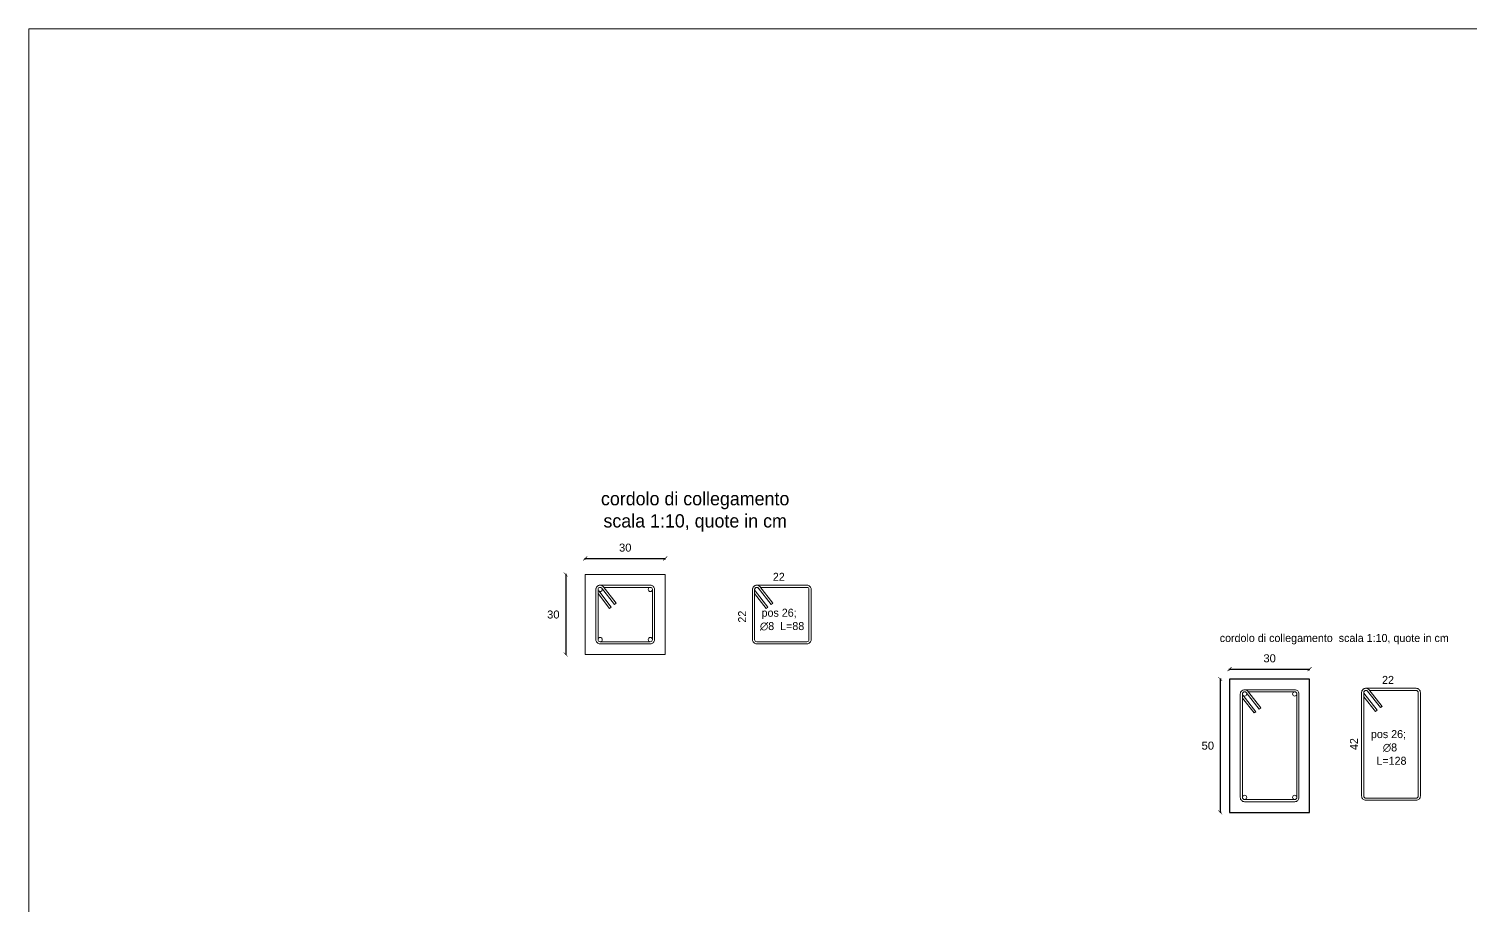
# Model space of a CAD drawing. Header units: millimetres. Extents: x 1415 to 3549, y 2194 to 4677.
# Drawn here: x 1758.91 to 1764.31, y 2341.11 to 2344.39 of the extents above; entities that cross this region are included whole.
import ezdxf

# ---------------------------------------------------------------- set-up
doc = ezdxf.new("R2010")
doc.units = ezdxf.units.MM
doc.layers.get('0').update_dxf_attribs({"plot": 0})
for name, color, linetype, lineweight in [('armature longitudinali', 5, 'Continuous', 9), ('Layer3', 7, 'Continuous', 15), ('Layer4', 7, 'Continuous', 15), ('quote', 252, 'Continuous', 5), ('Setti', 5, 'Continuous', 30), ('staffe', 10, 'Continuous', 9)]:
    doc.layers.add(name, color=color, linetype=linetype, lineweight=lineweight)
doc.layers.add('linee invisibili', color=7, linetype='Continuous', plot=False)
doc.styles.add('per i setti', font='ARIALN.TTF')
doc.styles.get("Standard").update_dxf_attribs({"font": 'arial.ttf'})
doc.dimstyles.new('quote c.a 1 sezione setti', dxfattribs={"dimtxt": 0.03, "dimasz": 0.015, "dimexe": 0.0005, "dimexo": 0.0015, "dimgap": 0.025, "dimtad": 2, "dimtih": 1, "dimtoh": 1, "dimdec": 0, "dimlfac": 100, "dimzin": 0, "dimdsep": 46, "dimtxsty": 'Standard', "dimblk": 'ARCHTICK', "dimcen": 0, "dimclre": 252, "dimadec": 0, "dimazin": 2, "dimtfac": 1, "dimtdec": 0, "dimtofl": 0, "dimtmove": 0, "dimatfit": 3, "dimfxl": 0.0035, "dimfxlon": 1, "dimtolj": 1, "dimtzin": 0, "dimarcsym": 0})
pattern_1 = [(0, (0, 0), (0, 6.985), [5.08, -1.905]), (90, (0, 0), (-6.985, 4e-16), [5.08, -1.905])]

# ---------------------------------------------------------------- blocks, each defined once
blk = doc.blocks.new('_ArchTick')
at = {"color": 0, "linetype": 'ByBlock', "const_width": 0.15}
blk.add_lwpolyline([(-0.5, -0.5), (0.5, 0.5)], dxfattribs=at)
blk = doc.blocks.new('*D263')
at = {"layer": 'Defpoints', "color": 0, "transparency": 16777216}
for p in [(1761.2923, 2342.4054), (1760.9923, 2342.3449), (1761.2923, 2342.3449)]:
    blk.add_point(p, dxfattribs=at)
at = {"layer": 'Layer3', "color": 252, "lineweight": -2, "transparency": 16777216}
for p, q in [((1760.9923, 2342.4019), (1760.9923, 2342.4059)), ((1761.2923, 2342.4019), (1761.2923, 2342.4059))]:
    blk.add_line(p, q, dxfattribs=at)
at = {"layer": 'Layer3', "color": 0, "linetype": 'Continuous', "lineweight": -2, "transparency": 16777216}
blk.add_line((1760.9923, 2342.4054), (1761.2923, 2342.4054), dxfattribs=at)
at = {"layer": 'Layer3', "color": 0, "lineweight": -2, "transparency": 16777216, "xscale": 0.015, "yscale": 0.015, "zscale": 0.015, "rotation": 180}
blk.add_blockref('_ArchTick', (1760.9923, 2342.4054), dxfattribs=at)
at = {"layer": 'Layer3', "color": 0, "lineweight": -2, "transparency": 16777216, "xscale": 0.015, "yscale": 0.015, "zscale": 0.015}
blk.add_blockref('_ArchTick', (1761.2923, 2342.4054), dxfattribs=at)
at = {"layer": 'Layer3', "color": 0, "transparency": 16777216, "insert": (1761.1423, 2342.4457), "char_height": 0.03, "attachment_point": 5}
blk.add_mtext('\\A1;30', dxfattribs=at)
blk = doc.blocks.new('*D264')
at = {"layer": 'Defpoints', "color": 0, "transparency": 16777216}
for p in [(1760.9923, 2342.3449), (1760.9191, 2342.0449), (1760.9923, 2342.0449)]:
    blk.add_point(p, dxfattribs=at)
at = {"layer": 'Layer3', "color": 252, "lineweight": -2, "transparency": 16777216}
for p, q in [((1760.9226, 2342.3449), (1760.9186, 2342.3449)), ((1760.9226, 2342.0449), (1760.9186, 2342.0449))]:
    blk.add_line(p, q, dxfattribs=at)
at = {"layer": 'Layer3', "color": 0, "linetype": 'Continuous', "lineweight": -2, "transparency": 16777216}
blk.add_line((1760.9191, 2342.3449), (1760.9191, 2342.0449), dxfattribs=at)
at = {"layer": 'Layer3', "color": 0, "lineweight": -2, "transparency": 16777216, "xscale": 0.015, "yscale": 0.015, "zscale": 0.015}
for p, rotation in [((1760.9191, 2342.3449), 90), ((1760.9191, 2342.0449), 270)]:
    blk.add_blockref('_ArchTick', p, dxfattribs=dict(at, rotation=rotation))
at = {"layer": 'Layer3', "color": 0, "transparency": 16777216, "insert": (1760.8727, 2342.1949), "char_height": 0.03, "attachment_point": 5}
blk.add_mtext('\\A1;30', dxfattribs=at)
blk = doc.blocks.new('*D1014')
at = {"layer": 'Defpoints', "color": 0, "transparency": 16777216}
for p in [(1763.7081, 2341.9903), (1763.4081, 2341.9531), (1763.7081, 2341.9531)]:
    blk.add_point(p, dxfattribs=at)
at = {"layer": 'quote', "color": 252, "lineweight": -2, "transparency": 16777216}
for p, q in [((1763.4081, 2341.9868), (1763.4081, 2341.9908)), ((1763.7081, 2341.9868), (1763.7081, 2341.9908))]:
    blk.add_line(p, q, dxfattribs=at)
at = {"layer": 'quote', "color": 0, "linetype": 'Continuous', "lineweight": -2, "transparency": 16777216}
blk.add_line((1763.4081, 2341.9903), (1763.7081, 2341.9903), dxfattribs=at)
at = {"layer": 'quote', "color": 0, "lineweight": -2, "transparency": 16777216, "xscale": 0.015, "yscale": 0.015, "zscale": 0.015, "rotation": 180}
blk.add_blockref('_ArchTick', (1763.4081, 2341.9903), dxfattribs=at)
at = {"layer": 'quote', "color": 0, "lineweight": -2, "transparency": 16777216, "xscale": 0.015, "yscale": 0.015, "zscale": 0.015}
blk.add_blockref('_ArchTick', (1763.7081, 2341.9903), dxfattribs=at)
at = {"layer": 'quote', "color": 0, "transparency": 16777216, "insert": (1763.5581, 2342.0306), "char_height": 0.03, "attachment_point": 5}
blk.add_mtext('\\A1;30', dxfattribs=at)
blk = doc.blocks.new('*D1015')
at = {"layer": 'Defpoints', "color": 0, "transparency": 16777216}
for p in [(1763.4081, 2341.9531), (1763.3728, 2341.4531), (1763.4081, 2341.4531)]:
    blk.add_point(p, dxfattribs=at)
at = {"layer": 'quote', "color": 252, "lineweight": -2, "transparency": 16777216}
for p, q in [((1763.3763, 2341.9531), (1763.3723, 2341.9531)), ((1763.3763, 2341.4531), (1763.3723, 2341.4531))]:
    blk.add_line(p, q, dxfattribs=at)
at = {"layer": 'quote', "color": 0, "linetype": 'Continuous', "lineweight": -2, "transparency": 16777216}
blk.add_line((1763.3728, 2341.9531), (1763.3728, 2341.4531), dxfattribs=at)
at = {"layer": 'quote', "color": 0, "lineweight": -2, "transparency": 16777216, "xscale": 0.015, "yscale": 0.015, "zscale": 0.015}
for p, rotation in [((1763.3728, 2341.9531), 90), ((1763.3728, 2341.4531), 270)]:
    blk.add_blockref('_ArchTick', p, dxfattribs=dict(at, rotation=rotation))
at = {"layer": 'quote', "color": 0, "transparency": 16777216, "insert": (1763.3263, 2341.7031), "char_height": 0.03, "attachment_point": 5}
blk.add_mtext('\\A1;50', dxfattribs=at)

msp = doc.modelspace()

# ---------------------------------------------------------------- hatches: boundary and pattern name
at = {"layer": 'Layer4', "transparency": 33554687}
h = msp.add_hatch(dxfattribs=at)
h.set_pattern_fill('ANGLE', color=0)
h.set_pattern_definition(pattern_1)
h.paths.add_polyline_path([(1761.2363, 2342.2969, 0.414214), (1761.2283, 2342.2889, 1), (1761.2443, 2342.2889, 0.414214)])
h = msp.add_hatch(dxfattribs=at)
h.set_pattern_fill('ANGLE', color=0)
h.set_pattern_definition(pattern_1)
h.paths.add_polyline_path([(1763.4709, 2341.9012), (1763.4697, 2341.9028, 0.66693), (1763.4561, 2341.8971, 1), (1763.4721, 2341.8971, 0.135599)])
h = msp.add_hatch(dxfattribs=at)
h.set_pattern_fill('ANGLE', color=0)
h.set_pattern_definition(pattern_1)
h.paths.add_polyline_path([(1763.6521, 2341.9051, 0.414214), (1763.6441, 2341.8971, 1), (1763.6601, 2341.8971, 0.414214)])
h = msp.add_hatch(dxfattribs=at)
h.set_pattern_fill('ANGLE', color=0)
h.set_pattern_definition(pattern_1)
h.paths.add_polyline_path([(1763.4721, 2341.5091, 0.973437), (1763.4561, 2341.5095), (1763.4561, 2341.5091, 0.414214), (1763.4641, 2341.5011, 0.41379)])
h = msp.add_hatch(dxfattribs=at)
h.set_pattern_fill('ANGLE', color=0)
h.set_pattern_definition(pattern_1)
h.paths.add_polyline_path([(1763.6601, 2341.5091, 1), (1763.6441, 2341.5091, 1)])

# ---------------------------------------------------------------- linework, layer by layer
at = {"layer": 'armature longitudinali'}
for centre in [(1761.0483, 2342.2889), (1761.2363, 2342.2889), (1761.0483, 2342.1009), (1761.2363, 2342.1009), (1763.4641, 2341.8971), (1763.6521, 2341.8971), (1763.4641, 2341.5091), (1763.6521, 2341.5091)]:
    msp.add_circle(centre, 0.008, dxfattribs=at)
at = {"layer": 'Layer4'}
msp.add_lwpolyline([(1758.9064, 2344.3913), (1775.6736, 2344.3913), (1775.6736, 2331.2461), (1758.9064, 2331.2461)], close=True, dxfattribs=at)
for points in [[(1760.9923, 2342.3449), (1760.9923, 2342.3449), (1760.9923, 2342.1949)], [(1761.2923, 2342.1949), (1761.2923, 2342.3449), (1760.9923, 2342.3449)], [(1760.9923, 2342.1949), (1760.9923, 2342.0449), (1761.2923, 2342.0449), (1761.2923, 2342.1949)]]:
    msp.add_lwpolyline(points, dxfattribs=at)
at = {"layer": 'Setti'}
msp.add_lwpolyline([(1763.4081, 2341.9531), (1763.4081, 2341.4531), (1763.7081, 2341.4531), (1763.7081, 2341.9531), (1763.7081, 2341.9531), (1763.4081, 2341.9531), (1763.4081, 2341.7031)], dxfattribs=at)
at = {"layer": 'staffe'}
for points in [[(1761.2523, 2342.1949), (1761.2523, 2342.2889, 0.414214), (1761.2363, 2342.3049), (1761.0483, 2342.3049, 0.414214), (1761.0323, 2342.2889), (1761.0323, 2342.1949)], [(1761.0483, 2342.2969, 0.414214), (1761.0403, 2342.2889), (1761.0403, 2342.1949)], [(1761.2443, 2342.1949), (1761.2443, 2342.2889, 0.414214), (1761.2363, 2342.2969), (1761.0622, 2342.2969)], [(1761.8392, 2342.1949), (1761.8392, 2342.2889, 0.414214), (1761.8232, 2342.3049), (1761.6352, 2342.3049, 0.414214), (1761.6192, 2342.2889), (1761.6192, 2342.1949)], [(1761.6409, 2342.2946, 0.666929), (1761.6272, 2342.2889), (1761.6272, 2342.1949)], [(1761.8312, 2342.1949), (1761.8312, 2342.2889, 0.414214), (1761.8232, 2342.2969), (1761.6491, 2342.2969)], [(1761.0323, 2342.1949), (1761.0323, 2342.1009, 0.414214), (1761.0483, 2342.0849), (1761.2363, 2342.0849, 0.414214), (1761.2523, 2342.1009), (1761.2523, 2342.1949)], [(1761.0403, 2342.1949), (1761.0403, 2342.1009, 0.414214), (1761.0483, 2342.0929), (1761.2363, 2342.0929, 0.414214), (1761.2443, 2342.1009), (1761.2443, 2342.1949)], [(1761.6192, 2342.1949), (1761.6192, 2342.1009, 0.414214), (1761.6352, 2342.0849), (1761.8232, 2342.0849, 0.414214), (1761.8392, 2342.1009), (1761.8392, 2342.1949)], [(1761.6272, 2342.1949), (1761.6272, 2342.1009, 0.414214), (1761.6352, 2342.0929), (1761.8232, 2342.0929, 0.414214), (1761.8312, 2342.1009), (1761.8312, 2342.1949)], [(1763.6681, 2341.8031), (1763.6681, 2341.8971, 0.414214), (1763.6521, 2341.9131), (1763.4641, 2341.9131, 0.414214), (1763.4481, 2341.8971), (1763.4481, 2341.8031)], [(1763.4481, 2341.8967, -0.675478), (1763.4753, 2341.9084), (1763.5246, 2341.8454), (1763.5184, 2341.8405), (1763.4697, 2341.9028)], [(1763.4481, 2341.8971), (1763.4481, 2341.5091, 0.414214), (1763.4641, 2341.4931), (1763.6521, 2341.4931, 0.414214), (1763.6681, 2341.5091), (1763.6681, 2341.8971)], [(1763.4641, 2341.9051, 0.414214), (1763.4561, 2341.8971), (1763.4561, 2341.8031)], [(1763.4561, 2341.8971), (1763.4561, 2341.5091, 0.414214), (1763.4641, 2341.5011), (1763.6521, 2341.5011, 0.414214), (1763.6601, 2341.5091), (1763.6601, 2341.8971)], [(1763.6601, 2341.8031), (1763.6601, 2341.8971, 0.414214), (1763.6521, 2341.9051), (1763.4779, 2341.9051)], [(1764.1231, 2341.8083), (1764.1231, 2341.9023, 0.414214), (1764.1071, 2341.9183), (1763.9191, 2341.9183, 0.414214), (1763.9031, 2341.9023), (1763.9031, 2341.8083)], [(1763.9031, 2341.902, -0.675478), (1763.9304, 2341.9137), (1763.9797, 2341.8507), (1763.9734, 2341.8458), (1763.9247, 2341.908)], [(1763.9031, 2341.9023), (1763.9031, 2341.5143, 0.414214), (1763.9191, 2341.4983), (1764.1071, 2341.4983, 0.414214), (1764.1231, 2341.5143), (1764.1231, 2341.9023)], [(1763.9111, 2341.9023), (1763.9111, 2341.5143, 0.414214), (1763.9191, 2341.5063), (1764.1071, 2341.5063, 0.414214), (1764.1151, 2341.5143), (1764.1151, 2341.9023)], [(1764.1151, 2341.8083), (1764.1151, 2341.9023, 0.414214), (1764.1071, 2341.9103), (1763.9329, 2341.9103)]]:
    msp.add_lwpolyline(points, format="xyb", dxfattribs=at)
for points in [[(1761.0427, 2342.2832), (1761.0901, 2342.2226), (1761.0839, 2342.2177), (1761.0403, 2342.2734)], [(1761.0539, 2342.2946), (1761.1026, 2342.2324)], [(1761.0596, 2342.3003), (1761.1089, 2342.2373)], [(1761.6296, 2342.2832), (1761.677, 2342.2226), (1761.6708, 2342.2177), (1761.6272, 2342.2734)], [(1761.6409, 2342.2946), (1761.6895, 2342.2324)], [(1761.6465, 2342.3003), (1761.6958, 2342.2373)], [(1761.1089, 2342.2373), (1761.1026, 2342.2324)], [(1761.6958, 2342.2373), (1761.6895, 2342.2324)], [(1763.4584, 2341.8914), (1763.5059, 2341.8307), (1763.4997, 2341.8259), (1763.4561, 2341.8815)], [(1763.9111, 2341.8997), (1763.9609, 2341.836), (1763.9547, 2341.8311), (1763.9111, 2341.8868)]]:
    msp.add_lwpolyline(points, dxfattribs=at)
for centre, radius, start, end in [((1761.0483, 2342.2889), 0.016, 45.198, 181.3506), ((1761.6353, 2342.2888), 0.016, 45.7011, 179.462), ((1761.6352, 2342.2889), 0.008, 30.8885, 225.198), ((1763.9191, 2341.9023), 0.008, 30.4889, 183.0847)]:
    msp.add_arc(centre, radius, start, end, dxfattribs=at)

# ---------------------------------------------------------------- texts
at = {"layer": 'Layer4', "char_height": 0.03, "attachment_point": 1, "style": 'per i setti'}
for s, width, insert in [('{\\fBahnschrift Light|b0|i0|c0|p34;22}', 0.151763, (1761.6957, 2342.3514)), ('\\pxqc;{\\fBahnschrift Light|b0|i0|c0|p34;pos 26;   ∅8  L=88}', 0.180447, (1761.6401, 2342.2167)), ('{\\fBahnschrift Light|b0|i0|c0|p34;22}', 0.151763, (1763.9796, 2341.9648)), ('\\pxqc;{\\fBahnschrift Light|b0|i0|c0|p34;pos 26;   ∅8  L=128}', 0.180447, (1763.9246, 2341.7616))]:
    msp.add_mtext_dynamic_manual_height_columns(s, width=width, gutter_width=12.5, heights=[0], dxfattribs=dict(at, insert=insert))
at = {"layer": 'Layer4', "char_height": 0.03, "attachment_point": 1, "rotation": 90, "style": 'per i setti'}
for s, insert in [('\\pxqc;{\\fBahnschrift Light|b0|i0|c0|p34;22}', (1761.5656, 2342.1364)), ('\\pxqc;{\\fBahnschrift Light|b0|i0|c0|p34;42}', (1763.8593, 2341.6585))]:
    msp.add_mtext_dynamic_manual_height_columns(s, width=0.101064, gutter_width=12.5, heights=[0], dxfattribs=dict(at, insert=insert))
at = {"layer": 'linee invisibili', "attachment_point": 1}
for s, insert, char_height in [('\\pxqc;{\\fBahnschrift Light|b0|i0|c0|p34; cordolo di collegamento  scala 1:10, quote in cm}', (1760.9549, 2342.6546), 0.05), ('\\pxqc;{\\fBahnschrift Light|b0|i0|c0|p34; \\H1.2x;cordolo di collegamento  scala 1:10, quote in cm}', (1763.3461, 2342.122), 0.025)]:
    msp.add_mtext_dynamic_manual_height_columns(s, width=0.899074, gutter_width=12.5, heights=[0], dxfattribs=dict(at, insert=insert, char_height=char_height))

# ---------------------------------------------------------------- dimensions: what is measured, and where the dimension line sits
at = {"layer": 'Layer3'}
dim = msp.add_linear_dim(base=(1761.2923, 2342.4054), p1=(1760.9923, 2342.3449), p2=(1761.2923, 2342.3449), dimstyle='quote c.a 1 sezione setti', dxfattribs=at)
dim.commit()
dim.dimension.update_dxf_attribs({"geometry": '*D263', "text_midpoint": (1761.1423, 2342.4457)})
dim = msp.add_linear_dim(base=(1760.9191, 2342.0449), p1=(1760.9923, 2342.3449), p2=(1760.9923, 2342.0449), angle=90, dimstyle='quote c.a 1 sezione setti', dxfattribs=at)
dim.commit()
dim.dimension.update_dxf_attribs({"geometry": '*D264', "text_midpoint": (1760.8727, 2342.1949)})
at = {"layer": 'quote'}
dim = msp.add_linear_dim(base=(1763.7081, 2341.9903), p1=(1763.4081, 2341.9531), p2=(1763.7081, 2341.9531), dimstyle='quote c.a 1 sezione setti', dxfattribs=at)
dim.commit()
dim.dimension.update_dxf_attribs({"geometry": '*D1014', "text_midpoint": (1763.5581, 2342.0306)})
dim = msp.add_linear_dim(base=(1763.3728, 2341.4531), p1=(1763.4081, 2341.9531), p2=(1763.4081, 2341.4531), angle=90, dimstyle='quote c.a 1 sezione setti', dxfattribs=at)
dim.commit()
dim.dimension.update_dxf_attribs({"geometry": '*D1015', "text_midpoint": (1763.3263, 2341.7031)})

doc.saveas('drawing.dxf')
